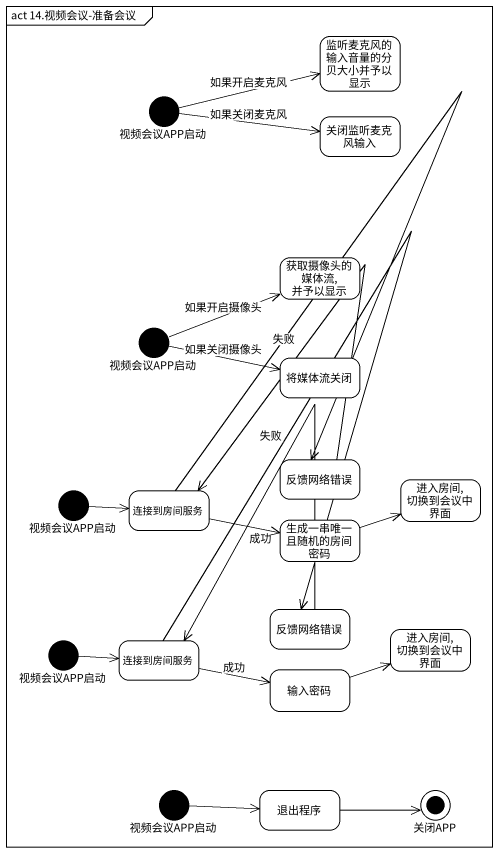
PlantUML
@startuml
mainframe act 14.视频会议-准备会议
hide empty description
state 监听麦克风的输入音量的分贝大小并予以显示
state 视频会议APP启动 <<start>>
state 关闭监听麦克风输入
state "获取摄像头的媒体流,并予以显示" as 获取摄像头的媒体流_并予以显示
state "视频会议APP启动" as 视频会议APP启动_2 <<start>>
state 将媒体流关闭
state 反馈网络错误
state "视频会议APP启动" as 视频会议APP启动_3 <<start>>
state 连接到房间服务
state "进入房间,切换到会议中界面" as 进入房间_切换到会议中界面
state 生成一串唯一且随机的房间密码
state "视频会议APP启动" as 视频会议APP启动_4 <<start>>
state "连接到房间服务" as 连接到房间服务_2
state "反馈网络错误" as 反馈网络错误_2
state "进入房间,切换到会议中界面" as 进入房间_切换到会议中界面_2
state 输入密码
state "视频会议APP启动" as 视频会议APP启动_5 <<start>>
state 退出程序
state 关闭APP <<end>>
视频会议APP启动 -right-> 监听麦克风的输入音量的分贝大小并予以显示 : 如果开启麦克风
视频会议APP启动 -right-> 关闭监听麦克风输入 : 如果关闭麦克风
视频会议APP启动_2 -right-> 获取摄像头的媒体流_并予以显示 : 如果开启摄像头
视频会议APP启动_2 -right-> 将媒体流关闭 : 如果关闭摄像头
反馈网络错误 -left-> 连接到房间服务
视频会议APP启动_3 -right-> 连接到房间服务
连接到房间服务 -right-> 反馈网络错误 : 失败
连接到房间服务 -right-> 生成一串唯一且随机的房间密码 : 成功
生成一串唯一且随机的房间密码 -right-> 进入房间_切换到会议中界面
视频会议APP启动_4 -right-> 连接到房间服务_2
连接到房间服务_2 -right-> 反馈网络错误_2 : 失败
连接到房间服务_2 -right-> 输入密码 : 成功
反馈网络错误_2 -left-> 连接到房间服务_2
输入密码 -right-> 进入房间_切换到会议中界面_2
视频会议APP启动_5 -right-> 退出程序
退出程序 -right-> 关闭APP
@enduml
